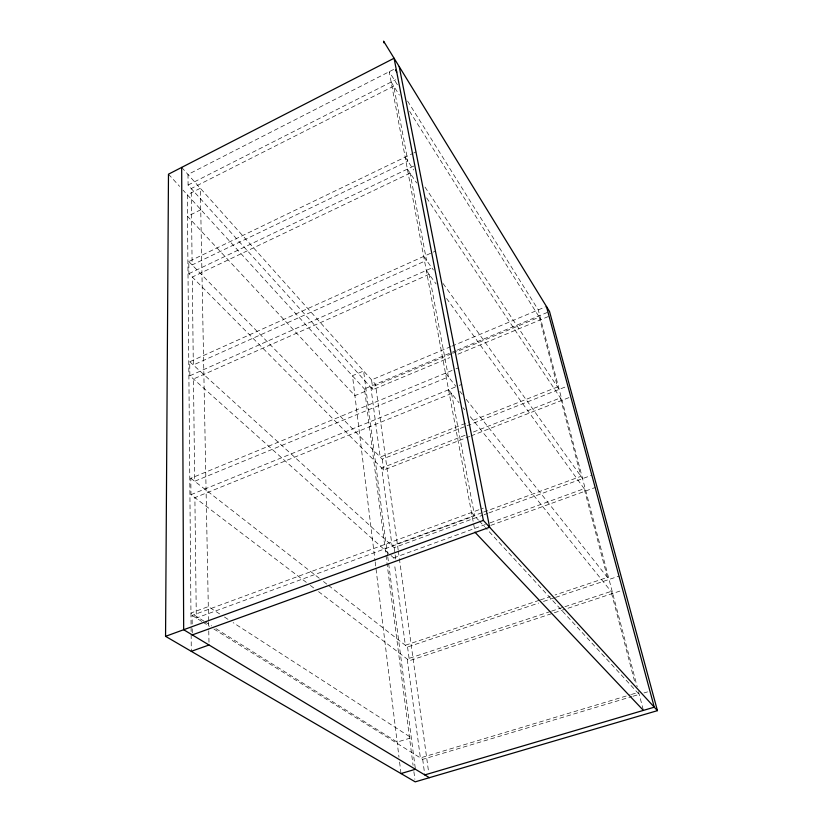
<?xml version="1.0" encoding="UTF-8"?>
<svg xmlns="http://www.w3.org/2000/svg" width="823" height="823" viewBox="0 0 823 823"><rect width="100%" height="100%" fill="white"/><g stroke="black" fill="none" stroke-linecap="round" stroke-linejoin="round"><path stroke-width="0.62" stroke-dasharray="4.12 3.09" d="M393.661 69.441L187.983 174.466L188.086 185.052L372.881 389.649L449.769 357.614M188.086 185.052L395.637 79.78M200.74 209.762L187.51 216.346L354.908 395.647L366.204 390.935L183.045 190.134M469.871 436.355L383.713 470.036L188.909 273.678L188.796 261.539L412.724 153.5M413.804 152.975L415.954 151.936M188.909 273.678L413.938 165.979M395.153 554.939L395.812 559.815L189.866 375.772L189.732 361.739L432.229 252.568M433.289 252.095L435.429 251.128M189.866 375.772L432.775 267.516M450.788 346.627L371.564 379.887L372.881 389.649M451.92 346.154L546.441 306.465M455.993 350.608L364.496 388.857L385.833 554.188M457.176 350.114L548.355 311.999M451.518 353.787L370.895 387.458L380.195 457.084L469.46 421.788M452.712 353.293L539.26 317.143L557.541 386.964L470.653 421.314M458.041 354.157L549.075 316.227M306.31 582.345L190.977 494.685L190.823 478.256L454.831 369.321M456.004 368.838L458.339 367.871M190.977 494.685L458.041 385.905M459.224 385.421L461.59 384.454M188.796 261.539L382.253 459.172L465.921 426.17M467.114 425.697L567.839 385.966M465.067 435.274L381.656 467.968L392.036 545.711L482.278 512.564M473.41 432.003L560.401 397.91L580.935 476.342L483.482 512.122M471.065 435.881L570.781 396.892M192.191 623.957L192.109 615.429L483.327 508.141M189.732 361.739L394.166 547.645L482.967 515.105M484.171 514.663L487.772 513.346M488.965 512.904L591.85 475.21M393.672 557.901L485.303 524.601M490.127 522.852L584.165 488.677L607.395 577.396L555.062 594.978M490.806 525.372L595.163 487.535M539.23 600.296L405.338 645.263L394.515 564.228M540.454 599.885L550.186 596.613M328.562 585.482L407.56 646.991L538.643 603.064M543.499 601.428L554.424 597.776M555.638 597.364L619.009 576.131M550.381 611.53L407.179 659.007L420.388 757.901L630.202 694.818M551.595 611.129L563.734 607.107M564.948 606.695L611.067 591.408L634.975 682.73M318.563 591.655L409.401 660.704L622.774 590.122M631.426 694.447L637.558 692.606M213.867 628.998L422.693 759.341L631.827 696.597M633.052 696.227L639.204 694.386L485.385 527.584M643.987 692.945L647.567 691.876M192.109 615.429L201.902 621.53M202.983 622.209L209.515 626.282M203.981 621.17L190.957 613.012L208.301 606.602L220.183 614.277M205.061 621.849L211.573 625.922M215.914 628.638L397.149 742.099L411.305 737.747L233.135 622.651M224.504 617.065L228.825 619.863M310.394 585.451L314.479 588.548M190.823 478.256L319.447 578.384M323.501 581.542L327.544 584.7M471.476 512.503L478.43 520.043M479.295 520.98L484.51 526.638M168.478 174.188L179.62 186.389M181.677 167.408L375.473 384.259L398.157 549.774M448.576 389.763L459.028 402.735M463.051 407.735L464.666 409.731M470.293 416.716L612.713 593.445M445.48 373.179L455.849 386.265M459.841 391.295L462.228 394.31M466.219 399.34L609.041 579.464M426.293 270.407L436.077 283.935M446.611 298.492L585.801 490.93M423.691 256.416L433.382 269.975M443.083 283.534L582.571 478.616M407.395 169.106L416.654 182.963M426.633 197.88L562.016 400.317M405.163 157.142L413.681 169.991M425.028 187.109L559.146 389.392M391.151 82.053L399.35 95.077M409.607 111.352L540.845 319.663M397.386 84.759L389.217 71.704L475.2 532.46M407.591 101.075L538.283 309.89L637.197 686.763M638.504 691.731L643.082 709.148M398.332 551.05L399.206 557.418M399.381 558.694L428.69 772.591M382.253 459.172L383.713 470.036M394.166 547.645L394.989 553.725M407.56 646.991L409.401 660.704M422.693 759.341L424.791 774.916M387.602 555.494L363.612 370.978L352.481 375.7L375.021 560.597M387.767 556.76L415.409 769.268M385.997 555.463L413.074 765.318M413.897 771.676L414.885 779.309M375.175 561.872L398.99 757.201M399.587 762.077L400.986 773.558M208.569 620.686L200.328 188.272L187.325 194.825L191.286 651.332M208.6 621.91L208.744 629.646M208.764 630.891L208.991 642.444M192.232 628.823L192.294 634.914M393.733 86.148L191.224 188.539L192.129 264.944L407.858 161.205L393.733 86.148M410.101 173.159L192.273 277.063L193.312 364.99L426.52 260.366L410.101 173.159M429.143 274.347L193.477 379.002L194.691 481.26L448.453 376.924L429.143 274.347M451.57 393.476L194.886 497.648L196.306 618.042L474.604 515.887L451.57 393.476"/><path stroke-width="1.23" d="M165.557 636.333L168.478 174.188L394.083 58.248L483.358 520.403L657.443 710.65L415.214 781.85L165.557 636.333L483.358 520.403M192.294 634.914L489.623 527.245L399.217 66.601M191.286 651.332L209.032 644.995M400.986 773.558L415.409 769.268M424.791 774.916L654.275 707.183L546.441 306.465M429.39 777.684L183.673 629.729L181.677 167.408M475.2 532.46L643.401 710.393M395.452 69.965L396.758 72.074M657.443 710.65L549.538 311.506L383.59 41.15L383.909 42.858"/></g></svg>
